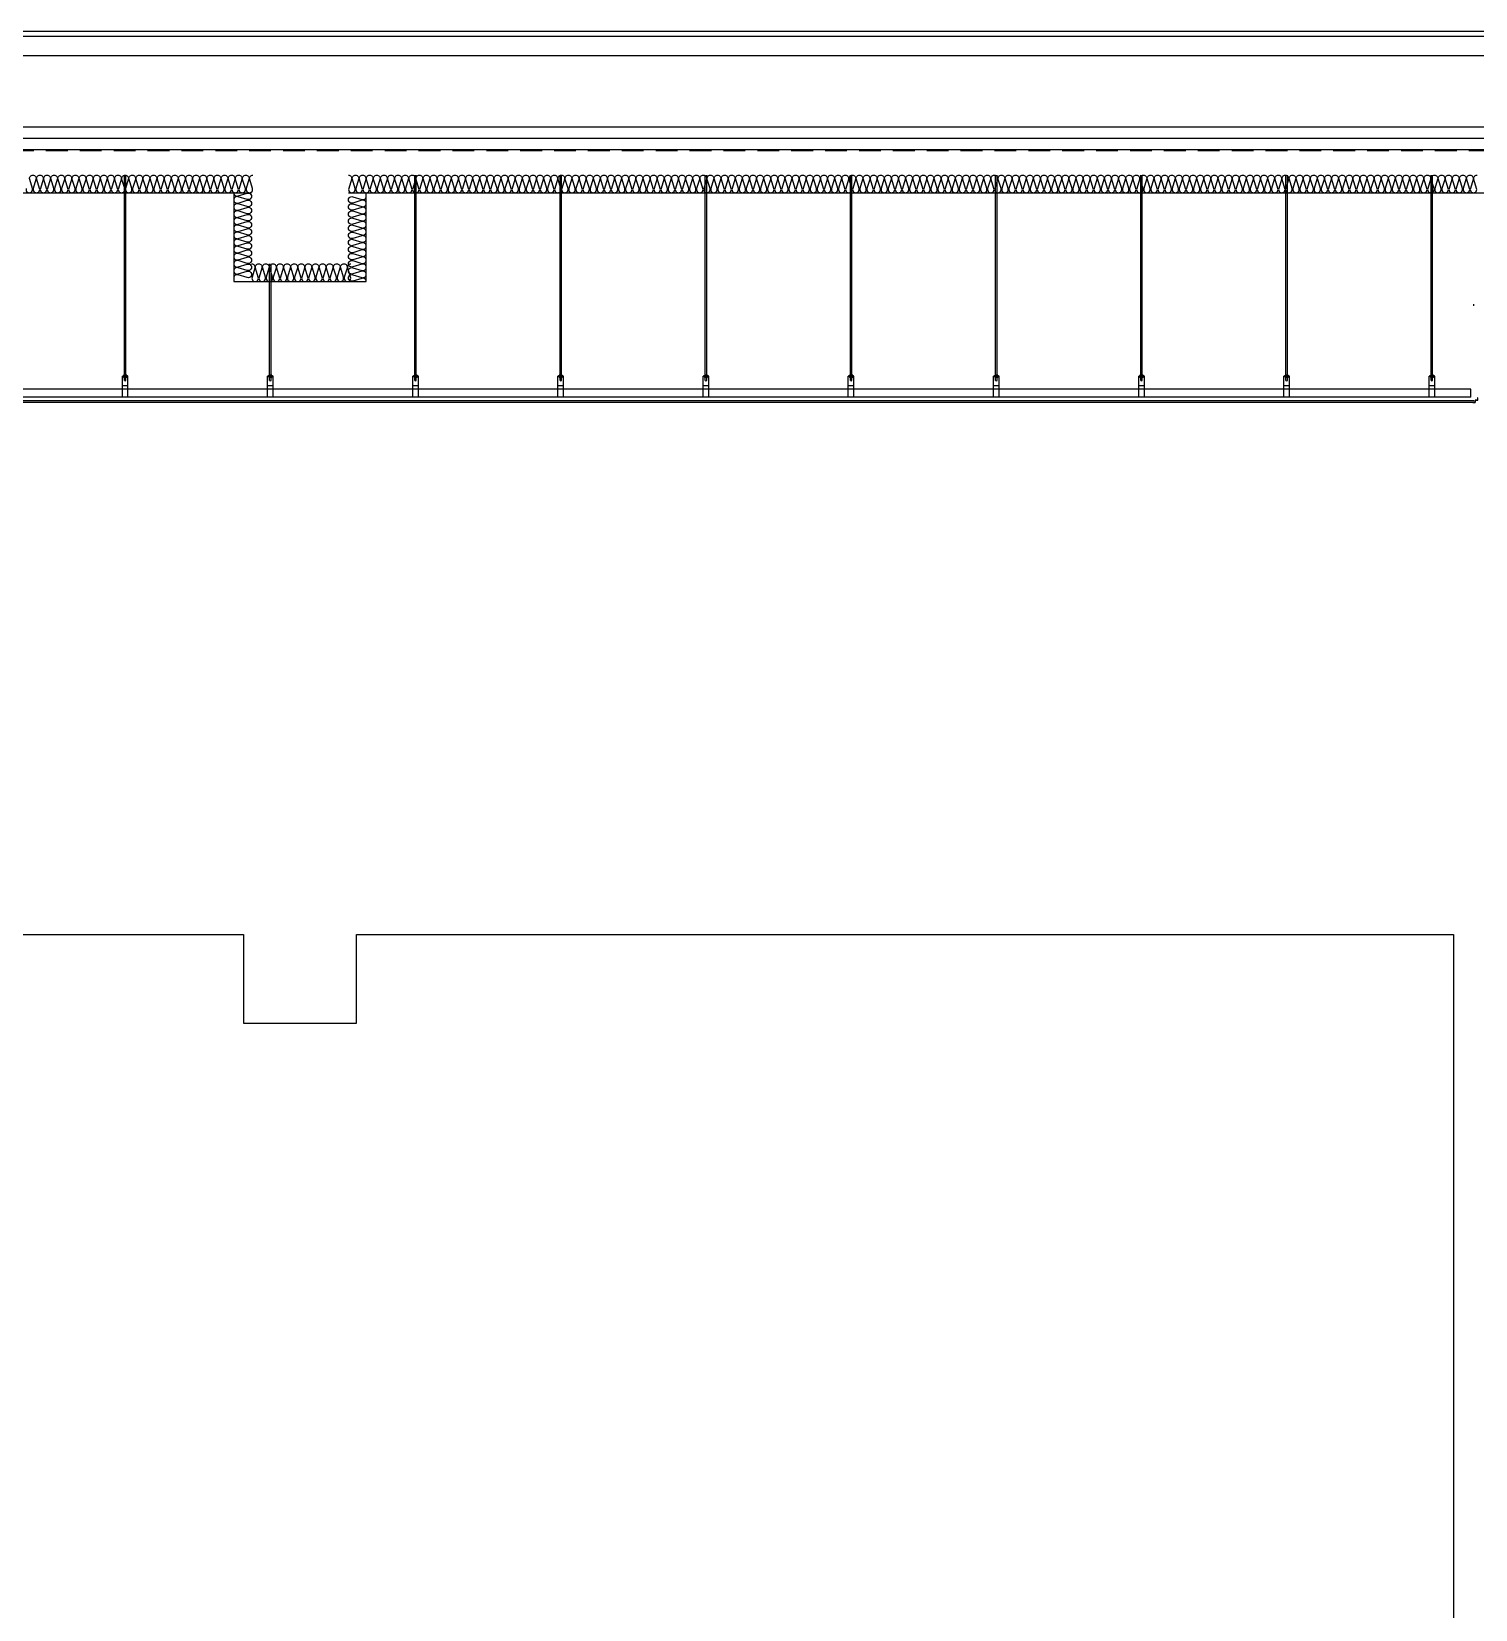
# Model space of a CAD drawing. Header units: millimetres. Extents: x 17311 to 801382, y -242618 to -104888.
# Drawn here: x 125631 to 134581, y -152373 to -142588 of the extents above; entities that cross this region are included whole.
import ezdxf

# ---------------------------------------------------------------- set-up
doc = ezdxf.new("R2010")
doc.units = ezdxf.units.MM
doc.header["$LTSCALE"] = 250
doc.linetypes.add('HID', pattern=[2.8, 1.8, -1])
for name, color, linetype in [('A-CEIL', 8, 'Continuous'), ('A-CEIL_EL', 8, 'Continuous'), ('A-ELE-8', 8, 'Continuous'), ('A-FIN', 6, 'Continuous'), ('A-FIN-8', 8, 'Continuous'), ('A-HAT-WIREMESH', 9, 'g_mesh'), ('A-WP', 1, 'HID'), ('ISL', 251, 'Continuous'), ('MO-S', 3, 'Continuous')]:
    doc.layers.add(name, color=color, linetype=linetype)
doc.styles.add('Gdim', font='')
doc.styles.get('Gdim').set_extended_font_data('Dotum')
doc.linetypes.add('g_mesh', pattern='A,10,-0.8,["X",Gdim,S=0.6,R=0,X=-0.15,Y=-0.3],-0.8', length=11.6)

msp = doc.modelspace()

# ---------------------------------------------------------------- linework, layer by layer
at = {"layer": 'A-CEIL'}
for p, q in [((134572.2, -144878.1), (116918.4, -144878.1)), ((134572.2, -144888.1), (116918.4, -144888.1))]:
    msp.add_line(p, q, dxfattribs=at)
at = {"layer": 'A-CEIL_EL'}
for p, q in [((126207, -144752.3), (126207, -143478.1)), ((126216, -144752.3), (126216, -143478.1)), ((128007, -144752.3), (128007, -143478.1)), ((128016, -144752.3), (128016, -143478.1)), ((128907, -144752.3), (128907, -143478.1)), ((128916, -144752.3), (128916, -143478.1)), ((129807, -144752.3), (129807, -143478.1)), ((129816, -144752.3), (129816, -143478.1)), ((130707, -144752.3), (130707, -143478.1)), ((130716, -144752.3), (130716, -143478.1)), ((131607, -144752.3), (131607, -143478.1)), ((131616, -144752.3), (131616, -143478.1)), ((132507, -144752.3), (132507, -143478.1)), ((132516, -144752.3), (132516, -143478.1)), ((133407, -144752.3), (133407, -143478.1)), ((133416, -144752.3), (133416, -143478.1)), ((134307, -144752.3), (134307, -143478.1)), ((134316, -144752.3), (134316, -143478.1)), ((127107, -144752.3), (127107, -144028.1)), ((127116, -144752.3), (127116, -144028.1)), ((126221.1, -144718.6), (126202, -144718.6)), ((126202, -144718.6), (126202, -144723.6)), ((126221.1, -144718.6), (126221.1, -144723.6)), ((127121.1, -144718.6), (127102, -144718.6)), ((127102, -144718.6), (127102, -144723.6)), ((127121.1, -144718.6), (127121.1, -144723.6)), ((128021.1, -144718.6), (128002, -144718.6)), ((128002, -144718.6), (128002, -144723.6)), ((128021.1, -144718.6), (128021.1, -144723.6)), ((128921.1, -144718.6), (128902, -144718.6)), ((128902, -144718.6), (128902, -144723.6)), ((128921.1, -144718.6), (128921.1, -144723.6)), ((129821.1, -144718.6), (129802, -144718.6)), ((129802, -144718.6), (129802, -144723.6)), ((129821.1, -144718.6), (129821.1, -144723.6)), ((130721.1, -144718.6), (130702, -144718.6)), ((130702, -144718.6), (130702, -144723.6)), ((130721.1, -144718.6), (130721.1, -144723.6)), ((131621.1, -144718.6), (131602, -144718.6)), ((131602, -144718.6), (131602, -144723.6)), ((131621.1, -144718.6), (131621.1, -144723.6)), ((132521.1, -144718.6), (132502, -144718.6)), ((132502, -144718.6), (132502, -144723.6)), ((132521.1, -144718.6), (132521.1, -144723.6)), ((133421.1, -144718.6), (133402, -144718.6)), ((133402, -144718.6), (133402, -144723.6)), ((133421.1, -144718.6), (133421.1, -144723.6)), ((134321.1, -144718.6), (134302, -144718.6)), ((134302, -144718.6), (134302, -144723.6)), ((134321.1, -144718.6), (134321.1, -144723.6)), ((134552.3, -144805.1), (116938.3, -144805.1)), ((126194, -144856.3), (126194, -144725.1)), ((126229, -144725.1), (126194, -144725.1)), ((126229, -144726.3), (126194, -144726.3)), ((126229, -144784.6), (126194, -144784.6)), ((126229, -144805.1), (126194, -144805.1)), ((126198.1, -144723.6), (126198.1, -144725.1)), ((126225, -144723.6), (126198.1, -144723.6)), ((126198.1, -144726.3), (126198.1, -144727.8)), ((126225, -144727.8), (126198.1, -144727.8)), ((126202, -144727.8), (126202, -144732.8)), ((126221.1, -144732.8), (126202, -144732.8)), ((126207, -144752.3), (126207, -144732.8)), ((126216, -144752.3), (126216, -144732.8)), ((126221.1, -144727.8), (126221.1, -144732.8)), ((126225, -144723.6), (126225, -144725.1)), ((126225, -144726.3), (126225, -144727.8)), ((126229, -144856.3), (126229, -144725.1)), ((127094, -144856.3), (127094, -144725.1)), ((127129, -144725.1), (127094, -144725.1)), ((127129, -144726.3), (127094, -144726.3)), ((127129, -144784.6), (127094, -144784.6)), ((127129, -144805.1), (127094, -144805.1)), ((127098.1, -144723.6), (127098.1, -144725.1)), ((127125, -144723.6), (127098.1, -144723.6)), ((127098.1, -144726.3), (127098.1, -144727.8)), ((127125, -144727.8), (127098.1, -144727.8)), ((127102, -144727.8), (127102, -144732.8)), ((127121.1, -144732.8), (127102, -144732.8)), ((127107, -144752.3), (127107, -144732.8)), ((127116, -144752.3), (127116, -144732.8)), ((127121.1, -144727.8), (127121.1, -144732.8)), ((127125, -144723.6), (127125, -144725.1)), ((127125, -144726.3), (127125, -144727.8)), ((127129, -144856.3), (127129, -144725.1)), ((127994, -144856.3), (127994, -144725.1)), ((128029, -144725.1), (127994, -144725.1)), ((128029, -144726.3), (127994, -144726.3)), ((128029, -144784.6), (127994, -144784.6)), ((128029, -144805.1), (127994, -144805.1)), ((127998.1, -144723.6), (127998.1, -144725.1)), ((128025, -144723.6), (127998.1, -144723.6)), ((127998.1, -144726.3), (127998.1, -144727.8)), ((128025, -144727.8), (127998.1, -144727.8)), ((128002, -144727.8), (128002, -144732.8)), ((128021.1, -144732.8), (128002, -144732.8)), ((128007, -144752.3), (128007, -144732.8)), ((128016, -144752.3), (128016, -144732.8)), ((128021.1, -144727.8), (128021.1, -144732.8)), ((128025, -144723.6), (128025, -144725.1)), ((128025, -144726.3), (128025, -144727.8)), ((128029, -144856.3), (128029, -144725.1)), ((128894, -144856.3), (128894, -144725.1)), ((128929, -144725.1), (128894, -144725.1)), ((128929, -144726.3), (128894, -144726.3)), ((128929, -144784.6), (128894, -144784.6)), ((128929, -144805.1), (128894, -144805.1)), ((128898.1, -144723.6), (128898.1, -144725.1)), ((128925, -144723.6), (128898.1, -144723.6)), ((128898.1, -144726.3), (128898.1, -144727.8)), ((128925, -144727.8), (128898.1, -144727.8)), ((128902, -144727.8), (128902, -144732.8)), ((128921.1, -144732.8), (128902, -144732.8)), ((128907, -144752.3), (128907, -144732.8)), ((128916, -144752.3), (128916, -144732.8)), ((128921.1, -144727.8), (128921.1, -144732.8)), ((128925, -144723.6), (128925, -144725.1)), ((128925, -144726.3), (128925, -144727.8)), ((128929, -144856.3), (128929, -144725.1)), ((129794, -144856.3), (129794, -144725.1)), ((129829, -144725.1), (129794, -144725.1)), ((129829, -144726.3), (129794, -144726.3)), ((129829, -144784.6), (129794, -144784.6)), ((129829, -144805.1), (129794, -144805.1)), ((129798.1, -144723.6), (129798.1, -144725.1)), ((129825, -144723.6), (129798.1, -144723.6)), ((129798.1, -144726.3), (129798.1, -144727.8)), ((129825, -144727.8), (129798.1, -144727.8)), ((129802, -144727.8), (129802, -144732.8)), ((129821.1, -144732.8), (129802, -144732.8)), ((129807, -144752.3), (129807, -144732.8)), ((129816, -144752.3), (129816, -144732.8)), ((129821.1, -144727.8), (129821.1, -144732.8)), ((129825, -144723.6), (129825, -144725.1)), ((129825, -144726.3), (129825, -144727.8)), ((129829, -144856.3), (129829, -144725.1)), ((130694, -144856.3), (130694, -144725.1)), ((130729, -144725.1), (130694, -144725.1)), ((130729, -144726.3), (130694, -144726.3)), ((130729, -144784.6), (130694, -144784.6)), ((130729, -144805.1), (130694, -144805.1)), ((130698.1, -144723.6), (130698.1, -144725.1)), ((130725, -144723.6), (130698.1, -144723.6)), ((130698.1, -144726.3), (130698.1, -144727.8)), ((130725, -144727.8), (130698.1, -144727.8)), ((130702, -144727.8), (130702, -144732.8)), ((130721.1, -144732.8), (130702, -144732.8)), ((130707, -144752.3), (130707, -144732.8)), ((130716, -144752.3), (130716, -144732.8)), ((130721.1, -144727.8), (130721.1, -144732.8)), ((130725, -144723.6), (130725, -144725.1)), ((130725, -144726.3), (130725, -144727.8)), ((130729, -144856.3), (130729, -144725.1)), ((131594, -144856.3), (131594, -144725.1)), ((131629, -144725.1), (131594, -144725.1)), ((131629, -144726.3), (131594, -144726.3)), ((131629, -144784.6), (131594, -144784.6)), ((131629, -144805.1), (131594, -144805.1)), ((131598.1, -144723.6), (131598.1, -144725.1)), ((131625, -144723.6), (131598.1, -144723.6)), ((131598.1, -144726.3), (131598.1, -144727.8)), ((131625, -144727.8), (131598.1, -144727.8)), ((131602, -144727.8), (131602, -144732.8)), ((131621.1, -144732.8), (131602, -144732.8)), ((131607, -144752.3), (131607, -144732.8)), ((131616, -144752.3), (131616, -144732.8)), ((131621.1, -144727.8), (131621.1, -144732.8)), ((131625, -144723.6), (131625, -144725.1)), ((131625, -144726.3), (131625, -144727.8)), ((131629, -144856.3), (131629, -144725.1)), ((132494, -144856.3), (132494, -144725.1)), ((132529, -144725.1), (132494, -144725.1)), ((132529, -144726.3), (132494, -144726.3)), ((132529, -144784.6), (132494, -144784.6)), ((132529, -144805.1), (132494, -144805.1)), ((132498.1, -144723.6), (132498.1, -144725.1)), ((132525, -144723.6), (132498.1, -144723.6)), ((132498.1, -144726.3), (132498.1, -144727.8)), ((132525, -144727.8), (132498.1, -144727.8)), ((132502, -144727.8), (132502, -144732.8)), ((132521.1, -144732.8), (132502, -144732.8)), ((132507, -144752.3), (132507, -144732.8)), ((132516, -144752.3), (132516, -144732.8)), ((132521.1, -144727.8), (132521.1, -144732.8)), ((132525, -144723.6), (132525, -144725.1)), ((132525, -144726.3), (132525, -144727.8)), ((132529, -144856.3), (132529, -144725.1)), ((133394, -144856.3), (133394, -144725.1)), ((133429, -144725.1), (133394, -144725.1)), ((133429, -144726.3), (133394, -144726.3)), ((133429, -144784.6), (133394, -144784.6)), ((133429, -144805.1), (133394, -144805.1)), ((133398.1, -144723.6), (133398.1, -144725.1)), ((133425, -144723.6), (133398.1, -144723.6)), ((133398.1, -144726.3), (133398.1, -144727.8)), ((133425, -144727.8), (133398.1, -144727.8)), ((133402, -144727.8), (133402, -144732.8)), ((133421.1, -144732.8), (133402, -144732.8)), ((133407, -144752.3), (133407, -144732.8)), ((133416, -144752.3), (133416, -144732.8)), ((133421.1, -144727.8), (133421.1, -144732.8)), ((133425, -144723.6), (133425, -144725.1)), ((133425, -144726.3), (133425, -144727.8)), ((133429, -144856.3), (133429, -144725.1)), ((134294, -144856.3), (134294, -144725.1)), ((134329, -144725.1), (134294, -144725.1)), ((134329, -144726.3), (134294, -144726.3)), ((134329, -144784.6), (134294, -144784.6)), ((134329, -144805.1), (134294, -144805.1)), ((134298.1, -144723.6), (134298.1, -144725.1)), ((134325, -144723.6), (134298.1, -144723.6)), ((134298.1, -144726.3), (134298.1, -144727.8)), ((134325, -144727.8), (134298.1, -144727.8)), ((134302, -144727.8), (134302, -144732.8)), ((134321.1, -144732.8), (134302, -144732.8)), ((134307, -144752.3), (134307, -144732.8)), ((134316, -144752.3), (134316, -144732.8)), ((134321.1, -144727.8), (134321.1, -144732.8)), ((134325, -144723.6), (134325, -144725.1)), ((134325, -144726.3), (134325, -144727.8)), ((134329, -144856.3), (134329, -144725.1)), ((134552.3, -144855.1), (134552.3, -144805.1)), ((134552.3, -144855.1), (116938.3, -144855.1)), ((126229, -144855.1), (126194, -144855.1)), ((126229, -144856.3), (126194, -144856.3)), ((127129, -144855.1), (127094, -144855.1)), ((127129, -144856.3), (127094, -144856.3)), ((128029, -144855.1), (127994, -144855.1)), ((128029, -144856.3), (127994, -144856.3)), ((128929, -144855.1), (128894, -144855.1)), ((128929, -144856.3), (128894, -144856.3)), ((129829, -144855.1), (129794, -144855.1)), ((129829, -144856.3), (129794, -144856.3)), ((130729, -144855.1), (130694, -144855.1)), ((130729, -144856.3), (130694, -144856.3)), ((131629, -144855.1), (131594, -144855.1)), ((131629, -144856.3), (131594, -144856.3)), ((132529, -144855.1), (132494, -144855.1)), ((132529, -144856.3), (132494, -144856.3)), ((133429, -144855.1), (133394, -144855.1)), ((133429, -144856.3), (133394, -144856.3)), ((134329, -144855.1), (134294, -144855.1)), ((134329, -144856.3), (134294, -144856.3))]:
    msp.add_line(p, q, dxfattribs=at)
for centre in [(126211.5, -144740.8), (127111.5, -144740.8), (128011.5, -144740.8), (128911.5, -144740.8), (129811.5, -144740.8), (130711.5, -144740.8), (131611.5, -144740.8), (132511.5, -144740.8), (133411.5, -144740.8), (134311.5, -144740.8)]:
    msp.add_arc(centre, 12.4, 248.71498, 291.28502, dxfattribs=at)
at = {"layer": 'A-ELE-8'}
for p, q in [((148495.3, -142588.1), (79345.3, -142588.1)), ((148495.3, -142618.1), (79345.3, -142618.1)), ((148495.3, -142738.1), (79345.3, -142738.1))]:
    msp.add_line(p, q, dxfattribs=at)
at = {"layer": 'A-FIN'}
msp.add_line((79303.3, -143178.1), (148687.3, -143178.1), dxfattribs=at)
at = {"layer": 'A-FIN-8'}
msp.add_line((79313.5, -143320.1), (148677, -143320.1), dxfattribs=at)
at = {"layer": 'A-HAT-WIREMESH', "ltscale": 0.6}
msp.add_line((79303.3, -143249.1), (148687.3, -143249.1), dxfattribs=at)
at = {"layer": 'A-WP', "ltscale": 0.3}
msp.add_line((79310.4, -143325.1), (148680.1, -143325.1), dxfattribs=at)
at = {"layer": 'ISL'}
msp.add_line((134572.2, -144288.1), (134572.2, -144278.1), dxfattribs=at)
at = {"layer": 'ISL', "elevation": 0}
for points in [[(125597.8, -143561.5, 1.372593), (125636.7, -143561.5), (125619.8, -143504.8, -0.509267), (125639.3, -143478.1, -0.509267), (125658.7, -143504.8), (125641.8, -143561.5, 1.372593), (125680.7, -143561.5), (125663.8, -143504.8, -0.509267), (125683.3, -143478.1, -0.509267), (125702.7, -143504.8), (125685.8, -143561.5, 1.372593), (125724.7, -143561.5), (125707.8, -143504.8, -0.509267), (125727.3, -143478.1, -0.509267), (125746.7, -143504.8), (125729.8, -143561.5, 1.372593), (125768.7, -143561.5), (125751.8, -143504.8, -0.509267), (125771.3, -143478.1, -0.509267), (125790.7, -143504.8), (125773.8, -143561.5, 1.372593), (125812.7, -143561.5), (125795.8, -143504.8, -0.509267), (125815.3, -143478.1, -0.509267), (125834.7, -143504.8), (125817.8, -143561.5, 1.372593), (125856.7, -143561.5), (125839.8, -143504.8, -0.509267), (125859.3, -143478.1, -0.509267), (125878.7, -143504.8), (125861.8, -143561.5, 1.372593), (125900.7, -143561.5), (125883.8, -143504.8, -0.509267), (125903.3, -143478.1, -0.509267), (125922.7, -143504.8), (125905.8, -143561.5, 1.372593), (125944.7, -143561.5), (125927.8, -143504.8, -0.509267), (125947.3, -143478.1, -0.509267), (125966.7, -143504.8), (125949.8, -143561.5, 1.372593), (125988.7, -143561.5), (125971.8, -143504.8, -0.509267), (125991.3, -143478.1, -0.509267), (126010.7, -143504.8), (125993.8, -143561.5, 1.372593), (126032.7, -143561.5), (126015.8, -143504.8, -0.509267), (126035.3, -143478.1, -0.509267), (126054.7, -143504.8), (126037.8, -143561.5, 1.372593), (126076.7, -143561.5), (126059.8, -143504.8, -0.509267), (126079.3, -143478.1, -0.509267), (126098.7, -143504.8), (126081.8, -143561.5, 1.372593), (126120.7, -143561.5), (126103.8, -143504.8, -0.509267), (126123.3, -143478.1, -0.509267), (126142.7, -143504.8), (126125.8, -143561.5, 1.372593), (126164.7, -143561.5), (126147.8, -143504.8, -0.509267), (126167.3, -143478.1, -0.509267), (126186.7, -143504.8), (126169.8, -143561.5, 1.372593), (126208.7, -143561.5), (126191.8, -143504.8, -0.509267), (126211.3, -143478.1, -0.509267), (126230.7, -143504.8), (126213.8, -143561.5, 1.372593), (126252.7, -143561.5), (126235.8, -143504.8, -0.509267), (126255.3, -143478.1, -0.509267), (126274.7, -143504.8), (126257.8, -143561.5, 1.372593), (126296.7, -143561.5), (126279.8, -143504.8, -0.509267), (126299.3, -143478.1, -0.509267), (126318.7, -143504.8), (126301.8, -143561.5, 1.372593), (126340.7, -143561.5), (126323.8, -143504.8, -0.509267), (126343.3, -143478.1, -0.509267), (126362.7, -143504.8), (126345.8, -143561.5, 1.372593), (126384.7, -143561.5), (126367.8, -143504.8, -0.509267), (126387.3, -143478.1, -0.509267), (126406.7, -143504.8), (126389.8, -143561.5, 1.372593), (126428.7, -143561.5), (126411.8, -143504.8, -0.509267), (126431.3, -143478.1, -0.509267), (126450.7, -143504.8), (126433.8, -143561.5, 1.372593), (126472.7, -143561.5), (126455.8, -143504.8, -0.509267), (126475.3, -143478.1, -0.509267), (126494.7, -143504.8), (126477.8, -143561.5, 1.372593), (126516.7, -143561.5), (126499.8, -143504.8, -0.509267), (126519.3, -143478.1, -0.509267), (126538.7, -143504.8), (126521.8, -143561.5, 1.372593), (126560.7, -143561.5), (126543.8, -143504.8, -0.509267), (126563.3, -143478.1, -0.509267), (126582.7, -143504.8), (126565.8, -143561.5, 1.372593), (126604.7, -143561.5), (126587.8, -143504.8, -0.509267), (126607.3, -143478.1, -0.509267), (126626.7, -143504.8), (126609.8, -143561.5, 1.372593), (126648.7, -143561.5), (126631.8, -143504.8, -0.509267), (126651.3, -143478.1, -0.509267), (126670.7, -143504.8), (126653.8, -143561.5, 1.372593), (126692.7, -143561.5), (126675.8, -143504.8, -0.509267), (126695.3, -143478.1, -0.509267), (126714.7, -143504.8), (126697.8, -143561.5, 1.372593), (126736.7, -143561.5), (126719.8, -143504.8, -0.509267), (126739.3, -143478.1, -0.509267), (126758.7, -143504.8), (126741.8, -143561.5, 1.372593), (126780.7, -143561.5), (126763.8, -143504.8, -0.509267), (126783.3, -143478.1, -0.509267), (126802.7, -143504.8), (126785.8, -143561.5, 1.372593), (126824.7, -143561.5), (126807.8, -143504.8, -0.509267), (126827.3, -143478.1, -0.509267), (126846.7, -143504.8), (126829.8, -143561.5, 1.372593), (126868.7, -143561.5), (126851.8, -143504.8, -0.509267), (126871.3, -143478.1, -0.509267), (126890.7, -143504.8), (126873.8, -143561.5, 1.372593), (126912.7, -143561.5), (126895.8, -143504.8, -0.509267), (126915.3, -143478.1, -0.509267), (126934.7, -143504.8), (126917.8, -143561.5, 1.372593), (126956.7, -143561.5), (126939.8, -143504.8, -0.509267), (126959.3, -143478.1, -0.509267), (126978.7, -143504.8), (126961.8, -143561.5, 1.372593), (127000.7, -143561.5), (126983.8, -143504.8, -0.509267), (127003.3, -143478.1)], [(127595.3, -143478.1, -0.509267), (127614.7, -143504.8), (127597.8, -143561.5, 1.372593), (127636.7, -143561.5), (127619.8, -143504.8, -0.509267), (127639.3, -143478.1, -0.509267), (127658.7, -143504.8), (127641.8, -143561.5, 1.372593), (127680.7, -143561.5), (127663.8, -143504.8, -0.509267), (127683.3, -143478.1, -0.509267), (127702.7, -143504.8), (127685.8, -143561.5, 1.372593), (127724.7, -143561.5), (127707.8, -143504.8, -0.509267), (127727.3, -143478.1, -0.509267), (127746.7, -143504.8), (127729.8, -143561.5, 1.372593), (127768.7, -143561.5), (127751.8, -143504.8, -0.509267), (127771.3, -143478.1, -0.509267), (127790.7, -143504.8), (127773.8, -143561.5, 1.372593), (127812.7, -143561.5), (127795.8, -143504.8, -0.509267), (127815.3, -143478.1, -0.509267), (127834.7, -143504.8), (127817.8, -143561.5, 1.372593), (127856.7, -143561.5), (127839.8, -143504.8, -0.509267), (127859.3, -143478.1, -0.509267), (127878.7, -143504.8), (127861.8, -143561.5, 1.372593), (127900.7, -143561.5), (127883.8, -143504.8, -0.509267), (127903.3, -143478.1, -0.509267), (127922.7, -143504.8), (127905.8, -143561.5, 1.372593), (127944.7, -143561.5), (127927.8, -143504.8, -0.509267), (127947.3, -143478.1, -0.509267), (127966.7, -143504.8), (127949.8, -143561.5, 1.372593), (127988.7, -143561.5), (127971.8, -143504.8, -0.509267), (127991.3, -143478.1, -0.509267), (128010.7, -143504.8), (127993.8, -143561.5, 1.372593), (128032.7, -143561.5), (128015.8, -143504.8, -0.509267), (128035.3, -143478.1, -0.509267), (128054.7, -143504.8), (128037.8, -143561.5, 1.372593), (128076.7, -143561.5), (128059.8, -143504.8, -0.509267), (128079.3, -143478.1, -0.509267), (128098.7, -143504.8), (128081.8, -143561.5, 1.372593), (128120.7, -143561.5), (128103.8, -143504.8, -0.509267), (128123.3, -143478.1, -0.509267), (128142.7, -143504.8), (128125.8, -143561.5, 1.372593), (128164.7, -143561.5), (128147.8, -143504.8, -0.509267), (128167.3, -143478.1, -0.509267), (128186.7, -143504.8), (128169.8, -143561.5, 1.372593), (128208.7, -143561.5), (128191.8, -143504.8, -0.509267), (128211.3, -143478.1, -0.509267), (128230.7, -143504.8), (128213.8, -143561.5, 1.372593), (128252.7, -143561.5), (128235.8, -143504.8, -0.509267), (128255.3, -143478.1, -0.509267), (128274.7, -143504.8), (128257.8, -143561.5, 1.372593), (128296.7, -143561.5), (128279.8, -143504.8, -0.509267), (128299.3, -143478.1, -0.509267), (128318.7, -143504.8), (128301.8, -143561.5, 1.372593), (128340.7, -143561.5), (128323.8, -143504.8, -0.509267), (128343.3, -143478.1, -0.509267), (128362.7, -143504.8), (128345.8, -143561.5, 1.372593), (128384.7, -143561.5), (128367.8, -143504.8, -0.509267), (128387.3, -143478.1, -0.509267), (128406.7, -143504.8), (128389.8, -143561.5, 1.372593), (128428.7, -143561.5), (128411.8, -143504.8, -0.509267), (128431.3, -143478.1, -0.509267), (128450.7, -143504.8), (128433.8, -143561.5, 1.372593), (128472.7, -143561.5), (128455.8, -143504.8, -0.509267), (128475.3, -143478.1, -0.509267), (128494.7, -143504.8), (128477.8, -143561.5, 1.372593), (128516.7, -143561.5), (128499.8, -143504.8, -0.509267), (128519.3, -143478.1, -0.509267), (128538.7, -143504.8), (128521.8, -143561.5, 1.372593), (128560.7, -143561.5), (128543.8, -143504.8, -0.509267), (128563.3, -143478.1, -0.509267), (128582.7, -143504.8), (128565.8, -143561.5, 1.372593), (128604.7, -143561.5), (128587.8, -143504.8, -0.509267), (128607.3, -143478.1, -0.509267), (128626.7, -143504.8), (128609.8, -143561.5, 1.372593), (128648.7, -143561.5), (128631.8, -143504.8, -0.509267), (128651.3, -143478.1, -0.509267), (128670.7, -143504.8), (128653.8, -143561.5, 1.372593), (128692.7, -143561.5), (128675.8, -143504.8, -0.509267), (128695.3, -143478.1, -0.509267), (128714.7, -143504.8), (128697.8, -143561.5, 1.372593), (128736.7, -143561.5), (128719.8, -143504.8, -0.509267), (128739.3, -143478.1, -0.509267), (128758.7, -143504.8), (128741.8, -143561.5, 1.372593), (128780.7, -143561.5), (128763.8, -143504.8, -0.509267), (128783.3, -143478.1, -0.509267), (128802.7, -143504.8), (128785.8, -143561.5, 1.372593), (128824.7, -143561.5), (128807.8, -143504.8, -0.509267), (128827.3, -143478.1, -0.509267), (128846.7, -143504.8), (128829.8, -143561.5, 1.372593), (128868.7, -143561.5), (128851.8, -143504.8, -0.509267), (128871.3, -143478.1, -0.509267), (128890.7, -143504.8), (128873.8, -143561.5, 1.372593), (128912.7, -143561.5), (128895.8, -143504.8, -0.509267), (128915.3, -143478.1, -0.509267), (128934.7, -143504.8), (128917.8, -143561.5, 1.372593), (128956.7, -143561.5), (128939.8, -143504.8, -0.509267), (128959.3, -143478.1, -0.509267), (128978.7, -143504.8), (128961.8, -143561.5, 1.372593), (129000.7, -143561.5), (128983.8, -143504.8, -0.509267), (129003.3, -143478.1, -0.509267), (129022.7, -143504.8), (129005.8, -143561.5, 1.372593), (129044.7, -143561.5), (129027.8, -143504.8, -0.509267), (129047.3, -143478.1, -0.509267), (129066.7, -143504.8), (129049.8, -143561.5, 1.372593), (129088.7, -143561.5), (129071.8, -143504.8, -0.509267), (129091.3, -143478.1, -0.509267), (129110.7, -143504.8), (129093.8, -143561.5, 1.372593), (129132.7, -143561.5), (129115.8, -143504.8, -0.509267), (129135.3, -143478.1, -0.509267), (129154.7, -143504.8), (129137.8, -143561.5, 1.372593), (129176.7, -143561.5), (129159.8, -143504.8, -0.509267), (129179.3, -143478.1, -0.509267), (129198.7, -143504.8), (129181.8, -143561.5, 1.372593), (129220.7, -143561.5), (129203.8, -143504.8, -0.509267), (129223.3, -143478.1, -0.509267), (129242.7, -143504.8), (129225.8, -143561.5, 1.372593), (129264.7, -143561.5), (129247.8, -143504.8, -0.509267), (129267.3, -143478.1, -0.509267), (129286.7, -143504.8), (129269.8, -143561.5, 1.372593), (129308.7, -143561.5), (129291.8, -143504.8, -0.509267), (129311.3, -143478.1, -0.509267), (129330.7, -143504.8), (129313.8, -143561.5, 1.372593), (129352.7, -143561.5), (129335.8, -143504.8, -0.509267), (129355.3, -143478.1, -0.509267), (129374.7, -143504.8), (129357.8, -143561.5, 1.372593), (129396.7, -143561.5), (129379.8, -143504.8, -0.509267), (129399.3, -143478.1, -0.509267), (129418.7, -143504.8), (129401.8, -143561.5, 1.372593), (129440.7, -143561.5), (129423.8, -143504.8, -0.509267), (129443.3, -143478.1, -0.509267), (129462.7, -143504.8), (129445.8, -143561.5, 1.372593), (129484.7, -143561.5), (129467.8, -143504.8, -0.509267), (129487.3, -143478.1, -0.509267), (129506.7, -143504.8), (129489.8, -143561.5, 1.372593), (129528.7, -143561.5), (129511.8, -143504.8, -0.509267), (129531.3, -143478.1, -0.509267), (129550.7, -143504.8), (129533.8, -143561.5, 1.372593), (129572.7, -143561.5), (129555.8, -143504.8, -0.509267), (129575.3, -143478.1, -0.509267), (129594.7, -143504.8), (129577.8, -143561.5, 1.372593), (129616.7, -143561.5), (129599.8, -143504.8, -0.509267), (129619.3, -143478.1, -0.509267), (129638.7, -143504.8), (129621.8, -143561.5, 1.372593), (129660.7, -143561.5), (129643.8, -143504.8, -0.509267), (129663.3, -143478.1, -0.509267), (129682.7, -143504.8), (129665.8, -143561.5, 1.372593), (129704.7, -143561.5), (129687.8, -143504.8, -0.509267), (129707.3, -143478.1, -0.509267), (129726.7, -143504.8), (129709.8, -143561.5, 1.372593), (129748.7, -143561.5), (129731.8, -143504.8, -0.509267), (129751.3, -143478.1, -0.509267), (129770.7, -143504.8), (129753.8, -143561.5, 1.372593), (129792.7, -143561.5), (129775.8, -143504.8, -0.509267), (129795.3, -143478.1, -0.509267), (129814.7, -143504.8), (129797.8, -143561.5, 1.372593), (129836.7, -143561.5), (129819.8, -143504.8, -0.509267), (129839.3, -143478.1, -0.509267), (129858.7, -143504.8), (129841.8, -143561.5, 1.372593), (129880.7, -143561.5), (129863.8, -143504.8, -0.509267), (129883.3, -143478.1, -0.509267), (129902.7, -143504.8), (129885.8, -143561.5, 1.372593), (129924.7, -143561.5), (129907.8, -143504.8, -0.509267), (129927.3, -143478.1, -0.509267), (129946.7, -143504.8), (129929.8, -143561.5, 1.372593), (129968.7, -143561.5), (129951.8, -143504.8, -0.509267), (129971.3, -143478.1, -0.509267), (129990.7, -143504.8), (129973.8, -143561.5, 1.372593), (130012.7, -143561.5), (129995.8, -143504.8, -0.509267), (130015.3, -143478.1, -0.509267), (130034.7, -143504.8), (130017.8, -143561.5, 1.372593), (130056.7, -143561.5), (130039.8, -143504.8, -0.509267), (130059.3, -143478.1, -0.509267), (130078.7, -143504.8), (130061.8, -143561.5, 1.372593), (130100.7, -143561.5), (130083.8, -143504.8, -0.509267), (130103.3, -143478.1, -0.509267), (130122.7, -143504.8), (130105.8, -143561.5, 1.372593), (130144.7, -143561.5), (130127.8, -143504.8, -0.509267), (130147.3, -143478.1, -0.509267), (130166.7, -143504.8), (130149.8, -143561.5, 1.372593), (130188.7, -143561.5), (130171.8, -143504.8, -0.509267), (130191.3, -143478.1, -0.509267), (130210.7, -143504.8), (130193.8, -143561.5, 1.372593), (130232.7, -143561.5), (130215.8, -143504.8, -0.509267), (130235.3, -143478.1, -0.509267), (130254.7, -143504.8), (130237.8, -143561.5, 1.372593), (130276.7, -143561.5), (130259.8, -143504.8, -0.509267), (130279.3, -143478.1, -0.509267), (130298.7, -143504.8), (130281.8, -143561.5, 1.372593), (130320.7, -143561.5), (130303.8, -143504.8, -0.509267), (130323.3, -143478.1, -0.509267), (130342.7, -143504.8), (130325.8, -143561.5, 1.372593), (130364.7, -143561.5), (130347.8, -143504.8, -0.509267), (130367.3, -143478.1, -0.509267), (130386.7, -143504.8), (130369.8, -143561.5, 1.372593), (130408.7, -143561.5), (130391.8, -143504.8, -0.509267), (130411.3, -143478.1, -0.509267), (130430.7, -143504.8), (130413.8, -143561.5, 1.372593), (130452.7, -143561.5), (130435.8, -143504.8, -0.509267), (130455.3, -143478.1, -0.509267), (130474.7, -143504.8), (130457.8, -143561.5, 1.372593), (130496.7, -143561.5), (130479.8, -143504.8, -0.509267), (130499.3, -143478.1, -0.509267), (130518.7, -143504.8), (130501.8, -143561.5, 1.372593), (130540.7, -143561.5), (130523.8, -143504.8, -0.509267), (130543.3, -143478.1, -0.509267), (130562.7, -143504.8), (130545.8, -143561.5, 1.372593), (130584.7, -143561.5), (130567.8, -143504.8, -0.509267), (130587.3, -143478.1, -0.509267), (130606.7, -143504.8), (130589.8, -143561.5, 1.372593), (130628.7, -143561.5), (130611.8, -143504.8, -0.509267), (130631.3, -143478.1, -0.509267), (130650.7, -143504.8), (130633.8, -143561.5, 1.372593), (130672.7, -143561.5), (130655.8, -143504.8, -0.509267), (130675.3, -143478.1, -0.509267), (130694.7, -143504.8), (130677.8, -143561.5, 1.372593), (130716.7, -143561.5), (130699.8, -143504.8, -0.509267), (130719.3, -143478.1, -0.509267), (130738.7, -143504.8), (130721.8, -143561.5, 1.372593), (130760.7, -143561.5), (130743.8, -143504.8, -0.509267), (130763.3, -143478.1, -0.509267), (130782.7, -143504.8), (130765.8, -143561.5, 1.372593), (130804.7, -143561.5), (130787.8, -143504.8, -0.509267), (130807.3, -143478.1, -0.509267), (130826.7, -143504.8), (130809.8, -143561.5, 1.372593), (130848.7, -143561.5), (130831.8, -143504.8, -0.509267), (130851.3, -143478.1, -0.509267), (130870.7, -143504.8), (130853.8, -143561.5, 1.372593), (130892.7, -143561.5), (130875.8, -143504.8, -0.509267), (130895.3, -143478.1, -0.509267), (130914.7, -143504.8), (130897.8, -143561.5, 1.372593), (130936.7, -143561.5), (130919.8, -143504.8, -0.509267), (130939.3, -143478.1, -0.509267), (130958.7, -143504.8), (130941.8, -143561.5, 1.372593), (130980.7, -143561.5), (130963.8, -143504.8, -0.509267), (130983.3, -143478.1, -0.509267), (131002.7, -143504.8), (130985.8, -143561.5, 1.372593), (131024.7, -143561.5), (131007.8, -143504.8, -0.509267), (131027.3, -143478.1, -0.509267), (131046.7, -143504.8), (131029.8, -143561.5, 1.372593), (131068.7, -143561.5), (131051.8, -143504.8, -0.509267), (131071.3, -143478.1, -0.509267), (131090.7, -143504.8), (131073.8, -143561.5, 1.372593), (131112.7, -143561.5), (131095.8, -143504.8, -0.509267), (131115.3, -143478.1, -0.509267), (131134.7, -143504.8), (131117.8, -143561.5, 1.372593), (131156.7, -143561.5), (131139.8, -143504.8, -0.509267), (131159.3, -143478.1, -0.509267), (131178.7, -143504.8), (131161.8, -143561.5, 1.372593), (131200.7, -143561.5), (131183.8, -143504.8, -0.509267), (131203.3, -143478.1, -0.509267), (131222.7, -143504.8), (131205.8, -143561.5, 1.372593), (131244.7, -143561.5), (131227.8, -143504.8, -0.509267), (131247.3, -143478.1, -0.509267), (131266.7, -143504.8), (131249.8, -143561.5, 1.372593), (131288.7, -143561.5), (131271.8, -143504.8, -0.509267), (131291.3, -143478.1, -0.509267), (131310.7, -143504.8), (131293.8, -143561.5, 1.372593), (131332.7, -143561.5), (131315.8, -143504.8, -0.509267), (131335.3, -143478.1, -0.509267), (131354.7, -143504.8), (131337.8, -143561.5, 1.372593), (131376.7, -143561.5), (131359.8, -143504.8, -0.509267), (131379.3, -143478.1, -0.509267), (131398.7, -143504.8), (131381.8, -143561.5, 1.372593), (131420.7, -143561.5), (131403.8, -143504.8, -0.509267), (131423.3, -143478.1, -0.509267), (131442.7, -143504.8), (131425.8, -143561.5, 1.372593), (131464.7, -143561.5), (131447.8, -143504.8, -0.509267), (131467.3, -143478.1, -0.509267), (131486.7, -143504.8), (131469.8, -143561.5, 1.372593), (131508.7, -143561.5), (131491.8, -143504.8, -0.509267), (131511.3, -143478.1, -0.509267), (131530.7, -143504.8), (131513.8, -143561.5, 1.372593), (131552.7, -143561.5), (131535.8, -143504.8, -0.509267), (131555.3, -143478.1, -0.509267), (131574.7, -143504.8), (131557.8, -143561.5, 1.372593), (131596.7, -143561.5), (131579.8, -143504.8, -0.509267), (131599.3, -143478.1, -0.509267), (131618.7, -143504.8), (131601.8, -143561.5, 1.372593), (131640.7, -143561.5), (131623.8, -143504.8, -0.509267), (131643.3, -143478.1, -0.509267), (131662.7, -143504.8), (131645.8, -143561.5, 1.372593), (131684.7, -143561.5), (131667.8, -143504.8, -0.509267), (131687.3, -143478.1, -0.509267), (131706.7, -143504.8), (131689.8, -143561.5, 1.372593), (131728.7, -143561.5), (131711.8, -143504.8, -0.509267), (131731.3, -143478.1, -0.509267), (131750.7, -143504.8), (131733.8, -143561.5, 1.372593), (131772.7, -143561.5), (131755.8, -143504.8, -0.509267), (131775.3, -143478.1, -0.509267), (131794.7, -143504.8), (131777.8, -143561.5, 1.372593), (131816.7, -143561.5), (131799.8, -143504.8, -0.509267), (131819.3, -143478.1, -0.509267), (131838.7, -143504.8), (131821.8, -143561.5, 1.372593), (131860.7, -143561.5), (131843.8, -143504.8, -0.509267), (131863.3, -143478.1, -0.509267), (131882.7, -143504.8), (131865.8, -143561.5, 1.372593), (131904.7, -143561.5), (131887.8, -143504.8, -0.509267), (131907.3, -143478.1, -0.509267), (131926.7, -143504.8), (131909.8, -143561.5, 1.372593), (131948.7, -143561.5), (131931.8, -143504.8, -0.509267), (131951.3, -143478.1, -0.509267), (131970.7, -143504.8), (131953.8, -143561.5, 1.372593), (131992.7, -143561.5), (131975.8, -143504.8, -0.509267), (131995.3, -143478.1, -0.509267), (132014.7, -143504.8), (131997.8, -143561.5, 1.372593), (132036.7, -143561.5), (132019.8, -143504.8, -0.509267), (132039.3, -143478.1, -0.509267), (132058.7, -143504.8), (132041.8, -143561.5, 1.372593), (132080.7, -143561.5), (132063.8, -143504.8, -0.509267), (132083.3, -143478.1, -0.509267), (132102.7, -143504.8), (132085.8, -143561.5, 1.372593), (132124.7, -143561.5), (132107.8, -143504.8, -0.509267), (132127.3, -143478.1, -0.509267), (132146.7, -143504.8), (132129.8, -143561.5, 1.372593), (132168.7, -143561.5), (132151.8, -143504.8, -0.509267), (132171.3, -143478.1, -0.509267), (132190.7, -143504.8), (132173.8, -143561.5, 1.372593), (132212.7, -143561.5), (132195.8, -143504.8, -0.509267), (132215.3, -143478.1, -0.509267), (132234.7, -143504.8), (132217.8, -143561.5, 1.372593), (132256.7, -143561.5), (132239.8, -143504.8, -0.509267), (132259.3, -143478.1, -0.509267), (132278.7, -143504.8), (132261.8, -143561.5, 1.372593), (132300.7, -143561.5), (132283.8, -143504.8, -0.509267), (132303.3, -143478.1, -0.509267), (132322.7, -143504.8), (132305.8, -143561.5, 1.372593), (132344.7, -143561.5), (132327.8, -143504.8, -0.509267), (132347.3, -143478.1, -0.509267), (132366.7, -143504.8), (132349.8, -143561.5, 1.372593), (132388.7, -143561.5), (132371.8, -143504.8, -0.509267), (132391.3, -143478.1, -0.509267), (132410.7, -143504.8), (132393.8, -143561.5, 1.372593), (132432.7, -143561.5), (132415.8, -143504.8, -0.509267), (132435.3, -143478.1, -0.509267), (132454.7, -143504.8), (132437.8, -143561.5, 1.372593), (132476.7, -143561.5), (132459.8, -143504.8, -0.509267), (132479.3, -143478.1, -0.509267), (132498.7, -143504.8), (132481.8, -143561.5, 1.372593), (132520.7, -143561.5), (132503.8, -143504.8, -0.509267), (132523.3, -143478.1, -0.509267), (132542.7, -143504.8), (132525.8, -143561.5, 1.372593), (132564.7, -143561.5), (132547.8, -143504.8, -0.509267), (132567.3, -143478.1, -0.509267), (132586.7, -143504.8), (132569.8, -143561.5, 1.372593), (132608.7, -143561.5), (132591.8, -143504.8, -0.509267), (132611.3, -143478.1, -0.509267), (132630.7, -143504.8), (132613.8, -143561.5, 1.372593), (132652.7, -143561.5), (132635.8, -143504.8, -0.509267), (132655.3, -143478.1, -0.509267), (132674.7, -143504.8), (132657.8, -143561.5, 1.372593), (132696.7, -143561.5), (132679.8, -143504.8, -0.509267), (132699.3, -143478.1, -0.509267), (132718.7, -143504.8), (132701.8, -143561.5, 1.372593), (132740.7, -143561.5), (132723.8, -143504.8, -0.509267), (132743.3, -143478.1, -0.509267), (132762.7, -143504.8), (132745.8, -143561.5, 1.372593), (132784.7, -143561.5), (132767.8, -143504.8, -0.509267), (132787.3, -143478.1, -0.509267), (132806.7, -143504.8), (132789.8, -143561.5, 1.372593), (132828.7, -143561.5), (132811.8, -143504.8, -0.509267), (132831.3, -143478.1, -0.509267), (132850.7, -143504.8), (132833.8, -143561.5, 1.372593), (132872.7, -143561.5), (132855.8, -143504.8, -0.509267), (132875.3, -143478.1, -0.509267), (132894.7, -143504.8), (132877.8, -143561.5, 1.372593), (132916.7, -143561.5), (132899.8, -143504.8, -0.509267), (132919.3, -143478.1, -0.509267), (132938.7, -143504.8), (132921.8, -143561.5, 1.372593), (132960.7, -143561.5), (132943.8, -143504.8, -0.509267), (132963.3, -143478.1, -0.509267), (132982.7, -143504.8), (132965.8, -143561.5, 1.372593), (133004.7, -143561.5), (132987.8, -143504.8, -0.509267), (133007.3, -143478.1, -0.509267), (133026.7, -143504.8), (133009.8, -143561.5, 1.372593), (133048.7, -143561.5), (133031.8, -143504.8, -0.509267), (133051.3, -143478.1, -0.509267), (133070.7, -143504.8), (133053.8, -143561.5, 1.372593), (133092.7, -143561.5), (133075.8, -143504.8, -0.509267), (133095.3, -143478.1, -0.509267), (133114.7, -143504.8), (133097.8, -143561.5, 1.372593), (133136.7, -143561.5), (133119.8, -143504.8, -0.509267), (133139.3, -143478.1, -0.509267), (133158.7, -143504.8), (133141.8, -143561.5, 1.372593), (133180.7, -143561.5), (133163.8, -143504.8, -0.509267), (133183.3, -143478.1, -0.509267), (133202.7, -143504.8), (133185.8, -143561.5, 1.372593), (133224.7, -143561.5), (133207.8, -143504.8, -0.509267), (133227.3, -143478.1, -0.509267), (133246.7, -143504.8), (133229.8, -143561.5, 1.372593), (133268.7, -143561.5), (133251.8, -143504.8, -0.509267), (133271.3, -143478.1, -0.509267), (133290.7, -143504.8), (133273.8, -143561.5, 1.372593), (133312.7, -143561.5), (133295.8, -143504.8, -0.509267), (133315.3, -143478.1, -0.509267), (133334.7, -143504.8), (133317.8, -143561.5, 1.372593), (133356.7, -143561.5), (133339.8, -143504.8, -0.509267), (133359.3, -143478.1, -0.509267), (133378.7, -143504.8), (133361.8, -143561.5, 1.372593), (133400.7, -143561.5), (133383.8, -143504.8, -0.509267), (133403.3, -143478.1, -0.509267), (133422.7, -143504.8), (133405.8, -143561.5, 1.372593), (133444.7, -143561.5), (133427.8, -143504.8, -0.509267), (133447.3, -143478.1, -0.509267), (133466.7, -143504.8), (133449.8, -143561.5, 1.372593), (133488.7, -143561.5), (133471.8, -143504.8, -0.509267), (133491.3, -143478.1, -0.509267), (133510.7, -143504.8), (133493.8, -143561.5, 1.372593), (133532.7, -143561.5), (133515.8, -143504.8, -0.509267), (133535.3, -143478.1, -0.509267), (133554.7, -143504.8), (133537.8, -143561.5, 1.372593), (133576.7, -143561.5), (133559.8, -143504.8, -0.509267), (133579.3, -143478.1, -0.509267), (133598.7, -143504.8), (133581.8, -143561.5, 1.372593), (133620.7, -143561.5), (133603.8, -143504.8, -0.509267), (133623.3, -143478.1, -0.509267), (133642.7, -143504.8), (133625.8, -143561.5, 1.372593), (133664.7, -143561.5), (133647.8, -143504.8, -0.509267), (133667.3, -143478.1, -0.509267), (133686.7, -143504.8), (133669.8, -143561.5, 1.372593), (133708.7, -143561.5), (133691.8, -143504.8, -0.509267), (133711.3, -143478.1, -0.509267), (133730.7, -143504.8), (133713.8, -143561.5, 1.372593), (133752.7, -143561.5), (133735.8, -143504.8, -0.509267), (133755.3, -143478.1, -0.509267), (133774.7, -143504.8), (133757.8, -143561.5, 1.372593), (133796.7, -143561.5), (133779.8, -143504.8, -0.509267), (133799.3, -143478.1, -0.509267), (133818.7, -143504.8), (133801.8, -143561.5, 1.372593), (133840.7, -143561.5), (133823.8, -143504.8, -0.509267), (133843.3, -143478.1, -0.509267), (133862.7, -143504.8), (133845.8, -143561.5, 1.372593), (133884.7, -143561.5), (133867.8, -143504.8, -0.509267), (133887.3, -143478.1, -0.509267), (133906.7, -143504.8), (133889.8, -143561.5, 1.372593), (133928.7, -143561.5), (133911.8, -143504.8, -0.509267), (133931.3, -143478.1, -0.509267), (133950.7, -143504.8), (133933.8, -143561.5, 1.372593), (133972.7, -143561.5), (133955.8, -143504.8, -0.509267), (133975.3, -143478.1, -0.509267), (133994.7, -143504.8), (133977.8, -143561.5, 1.372593), (134016.7, -143561.5), (133999.8, -143504.8, -0.509267), (134019.3, -143478.1, -0.509267), (134038.7, -143504.8), (134021.8, -143561.5, 1.372593), (134060.7, -143561.5), (134043.8, -143504.8, -0.509267), (134063.3, -143478.1, -0.509267), (134082.7, -143504.8), (134065.8, -143561.5, 1.372593), (134104.7, -143561.5), (134087.8, -143504.8, -0.509267), (134107.3, -143478.1, -0.509267), (134126.7, -143504.8), (134109.8, -143561.5, 1.372593), (134148.7, -143561.5), (134131.8, -143504.8, -0.509267), (134151.3, -143478.1, -0.509267), (134170.7, -143504.8), (134153.8, -143561.5, 1.372593), (134192.7, -143561.5), (134175.8, -143504.8, -0.509267), (134195.3, -143478.1, -0.509267), (134214.7, -143504.8), (134197.8, -143561.5, 1.372593), (134236.7, -143561.5), (134219.8, -143504.8, -0.509267), (134239.3, -143478.1, -0.509267), (134258.7, -143504.8), (134241.8, -143561.5, 1.372593), (134280.7, -143561.5), (134263.8, -143504.8, -0.509267), (134283.3, -143478.1, -0.509267), (134302.7, -143504.8), (134285.8, -143561.5, 1.372593), (134324.7, -143561.5), (134307.8, -143504.8, -0.509267), (134327.3, -143478.1, -0.509267), (134346.7, -143504.8), (134329.8, -143561.5, 1.372593), (134368.7, -143561.5), (134351.8, -143504.8, -0.509267), (134371.3, -143478.1, -0.509267), (134390.7, -143504.8), (134373.8, -143561.5, 1.372593), (134412.7, -143561.5), (134395.8, -143504.8, -0.509267), (134415.3, -143478.1, -0.509267), (134434.7, -143504.8), (134417.8, -143561.5, 1.372593), (134456.7, -143561.5), (134439.8, -143504.8, -0.509267), (134459.3, -143478.1, -0.509267), (134478.7, -143504.8), (134461.8, -143561.5, 1.372593), (134500.7, -143561.5), (134483.8, -143504.8, -0.509267), (134503.3, -143478.1, -0.509267), (134522.7, -143504.8), (134505.8, -143561.5, 1.372593), (134544.7, -143561.5), (134527.8, -143504.8, -0.509267), (134547.3, -143478.1, -0.509267), (134566.7, -143504.8), (134549.8, -143561.5, 1.372593), (134588.7, -143561.5), (134571.8, -143504.8, -0.509267), (134591.3, -143478.1, -0.509267)], [(126885.3, -143588.2, 0.509267), (126911.9, -143607.6), (126968.6, -143590.7, -1.372593), (126968.6, -143629.6), (126911.9, -143612.7, 0.509267), (126885.3, -143632.2, 0.509267), (126911.9, -143651.6), (126968.6, -143634.7, -1.372593), (126968.6, -143673.6), (126911.9, -143656.7, 0.509267), (126885.3, -143676.2, 0.509267), (126911.9, -143695.6), (126968.6, -143678.7, -1.372593), (126968.6, -143717.6), (126911.9, -143700.7, 0.509267), (126885.3, -143720.2, 0.509267), (126911.9, -143739.6), (126968.6, -143722.7, -1.372593), (126968.6, -143761.6), (126911.9, -143744.7, 0.509267), (126885.3, -143764.2, 0.509267), (126911.9, -143783.6), (126968.6, -143766.7, -1.372593), (126968.6, -143805.6), (126911.9, -143788.7, 0.509267), (126885.3, -143808.2, 0.509267), (126911.9, -143827.6), (126968.6, -143810.7, -1.372593), (126968.6, -143849.6), (126911.9, -143832.7, 0.509267), (126885.3, -143852.2, 0.509267), (126911.9, -143871.6), (126968.6, -143854.7, -1.372593), (126968.6, -143893.6), (126911.9, -143876.7, 0.509267), (126885.3, -143896.2, 0.509267), (126911.9, -143915.6), (126968.6, -143898.7, -1.372593), (126968.6, -143937.6), (126911.9, -143920.7, 0.509267), (126885.3, -143940.2, 0.509267), (126911.9, -143959.6), (126968.6, -143942.7, -1.372593), (126968.6, -143981.6), (126911.9, -143964.7, 0.509267), (126885.3, -143984.2, 0.509267), (126911.9, -144003.6), (126968.6, -143986.7, -1.372593), (126968.6, -144025.6), (126911.9, -144008.7, 0.509267), (126885.3, -144028.2, 0.509267), (126911.9, -144047.6), (126968.6, -144030.7, -1.372593), (126968.6, -144069.6), (126911.9, -144052.7, 0.509267), (126885.3, -144072.2, 0.509267), (126911.9, -144091.6), (126968.6, -144074.7, -1.372593), (126968.6, -144113.6), (126911.9, -144096.7, 0.509267), (126885.3, -144116.2)], [(127705.3, -144138.1, 0.509267), (127678.6, -144118.7), (127621.9, -144135.5, -1.372593), (127621.9, -144096.7), (127678.6, -144113.5, 0.509267), (127705.3, -144094.1, 0.509267), (127678.6, -144074.7), (127621.9, -144091.5, -1.372593), (127621.9, -144052.7), (127678.6, -144069.5, 0.509267), (127705.3, -144050.1, 0.509267), (127678.6, -144030.7), (127621.9, -144047.5, -1.372593), (127621.9, -144008.7), (127678.6, -144025.5, 0.509267), (127705.3, -144006.1, 0.509267), (127678.6, -143986.7), (127621.9, -144003.5, -1.372593), (127621.9, -143964.7), (127678.6, -143981.5, 0.509267), (127705.3, -143962.1, 0.509267), (127678.6, -143942.7), (127621.9, -143959.5, -1.372593), (127621.9, -143920.7), (127678.6, -143937.5, 0.509267), (127705.3, -143918.1, 0.509267), (127678.6, -143898.7), (127621.9, -143915.5, -1.372593), (127621.9, -143876.7), (127678.6, -143893.5, 0.509267), (127705.3, -143874.1, 0.509267), (127678.6, -143854.7), (127621.9, -143871.5, -1.372593), (127621.9, -143832.7), (127678.6, -143849.5, 0.509267), (127705.3, -143830.1, 0.509267), (127678.6, -143810.7), (127621.9, -143827.5, -1.372593), (127621.9, -143788.7), (127678.6, -143805.5, 0.509267), (127705.3, -143786.1, 0.509267), (127678.6, -143766.7), (127621.9, -143783.5, -1.372593), (127621.9, -143744.7), (127678.6, -143761.5, 0.509267), (127705.3, -143742.1, 0.509267), (127678.6, -143722.7), (127621.9, -143739.5, -1.372593), (127621.9, -143700.7), (127678.6, -143717.5, 0.509267), (127705.3, -143698.1, 0.509267), (127678.6, -143678.7), (127621.9, -143695.5, -1.372593), (127621.9, -143656.7), (127678.6, -143673.5, 0.509267), (127705.3, -143654.1, 0.509267), (127678.6, -143634.7), (127621.9, -143651.5, -1.372593), (127621.9, -143612.7), (127678.6, -143629.5, 0.509267), (127705.3, -143610.1)], [(126995.3, -144028.1, -0.509267), (127014.7, -144054.8), (126997.8, -144111.5, 1.372593), (127036.7, -144111.5), (127019.8, -144054.8, -0.509267), (127039.3, -144028.1, -0.509267), (127058.7, -144054.8), (127041.8, -144111.5, 1.372593), (127080.7, -144111.5), (127063.8, -144054.8, -0.509267), (127083.3, -144028.1, -0.509267), (127102.7, -144054.8), (127085.8, -144111.5, 1.372593), (127124.7, -144111.5), (127107.8, -144054.8, -0.509267), (127127.3, -144028.1, -0.509267), (127146.7, -144054.8), (127129.8, -144111.5, 1.372593), (127168.7, -144111.5), (127151.8, -144054.8, -0.509267), (127171.3, -144028.1, -0.509267), (127190.7, -144054.8), (127173.8, -144111.5, 1.372593), (127212.7, -144111.5), (127195.8, -144054.8, -0.509267), (127215.3, -144028.1, -0.509267), (127234.7, -144054.8), (127217.8, -144111.5, 1.372593), (127256.7, -144111.5), (127239.8, -144054.8, -0.509267), (127259.3, -144028.1, -0.509267), (127278.7, -144054.8), (127261.8, -144111.5, 1.372593), (127300.7, -144111.5), (127283.8, -144054.8, -0.509267), (127303.3, -144028.1, -0.509267), (127322.7, -144054.8), (127305.8, -144111.5, 1.372593), (127344.7, -144111.5), (127327.8, -144054.8, -0.509267), (127347.3, -144028.1, -0.509267), (127366.7, -144054.8), (127349.8, -144111.5, 1.372593), (127388.7, -144111.5), (127371.8, -144054.8, -0.509267), (127391.3, -144028.1, -0.509267), (127410.7, -144054.8), (127393.8, -144111.5, 1.372593), (127432.7, -144111.5), (127415.8, -144054.8, -0.509267), (127435.3, -144028.1, -0.509267), (127454.7, -144054.8), (127437.8, -144111.5, 1.372593), (127476.7, -144111.5), (127459.8, -144054.8, -0.509267), (127479.3, -144028.1, -0.509267), (127498.7, -144054.8), (127481.8, -144111.5, 1.372593), (127520.7, -144111.5), (127503.8, -144054.8, -0.509267), (127523.3, -144028.1, -0.509267), (127542.7, -144054.8), (127525.8, -144111.5, 1.372593), (127564.7, -144111.5), (127547.8, -144054.8, -0.509267), (127567.3, -144028.1, -0.509267), (127586.7, -144054.8), (127569.8, -144111.5, 1.372593), (127608.7, -144111.5), (127591.8, -144054.8, -0.509267), (127611.3, -144028.1)]]:
    msp.add_lwpolyline(points, format="xyb", dxfattribs=at)
for points in [[(116795.3, -143588.1), (126995.3, -143588.1)], [(126885.3, -143588.1), (126885.3, -144138.1), (127705.3, -144138.1), (127705.3, -143588.1)], [(127595.3, -143588.1), (137895.3, -143588.1)], [(91545.3, -155463.1), (91545.3, -148188.1), (94545.3, -148188.1), (94545.3, -148738.1), (95245.3, -148738.1), (95245.3, -148188.1), (105345.3, -148188.1), (105345.3, -148738.1), (106045.3, -148738.1), (106045.3, -148188.1), (116145.3, -148188.1), (116145.3, -148738.1), (116845.3, -148738.1), (116845.3, -148188.1), (126945.3, -148188.1), (126945.3, -148738.1), (127645.3, -148738.1), (127645.3, -148188.1), (134445.3, -148188.1), (134445.3, -156138.1), (134495.3, -156138.1)]]:
    msp.add_lwpolyline(points, dxfattribs=at)
at = {"layer": 'MO-S', "elevation": 0}
msp.add_lwpolyline([(134595.3, -144859.3), (134594.1, -144859.3), (134594.1, -144873.1), (134579.1, -144873.1), (134579.1, -144888.1), (134565.3, -144888.1), (134565.3, -144889.3), (134580.3, -144889.3), (134580.3, -144874.3), (134595.3, -144874.3)], close=True, dxfattribs=at)

doc.saveas('drawing.dxf')
